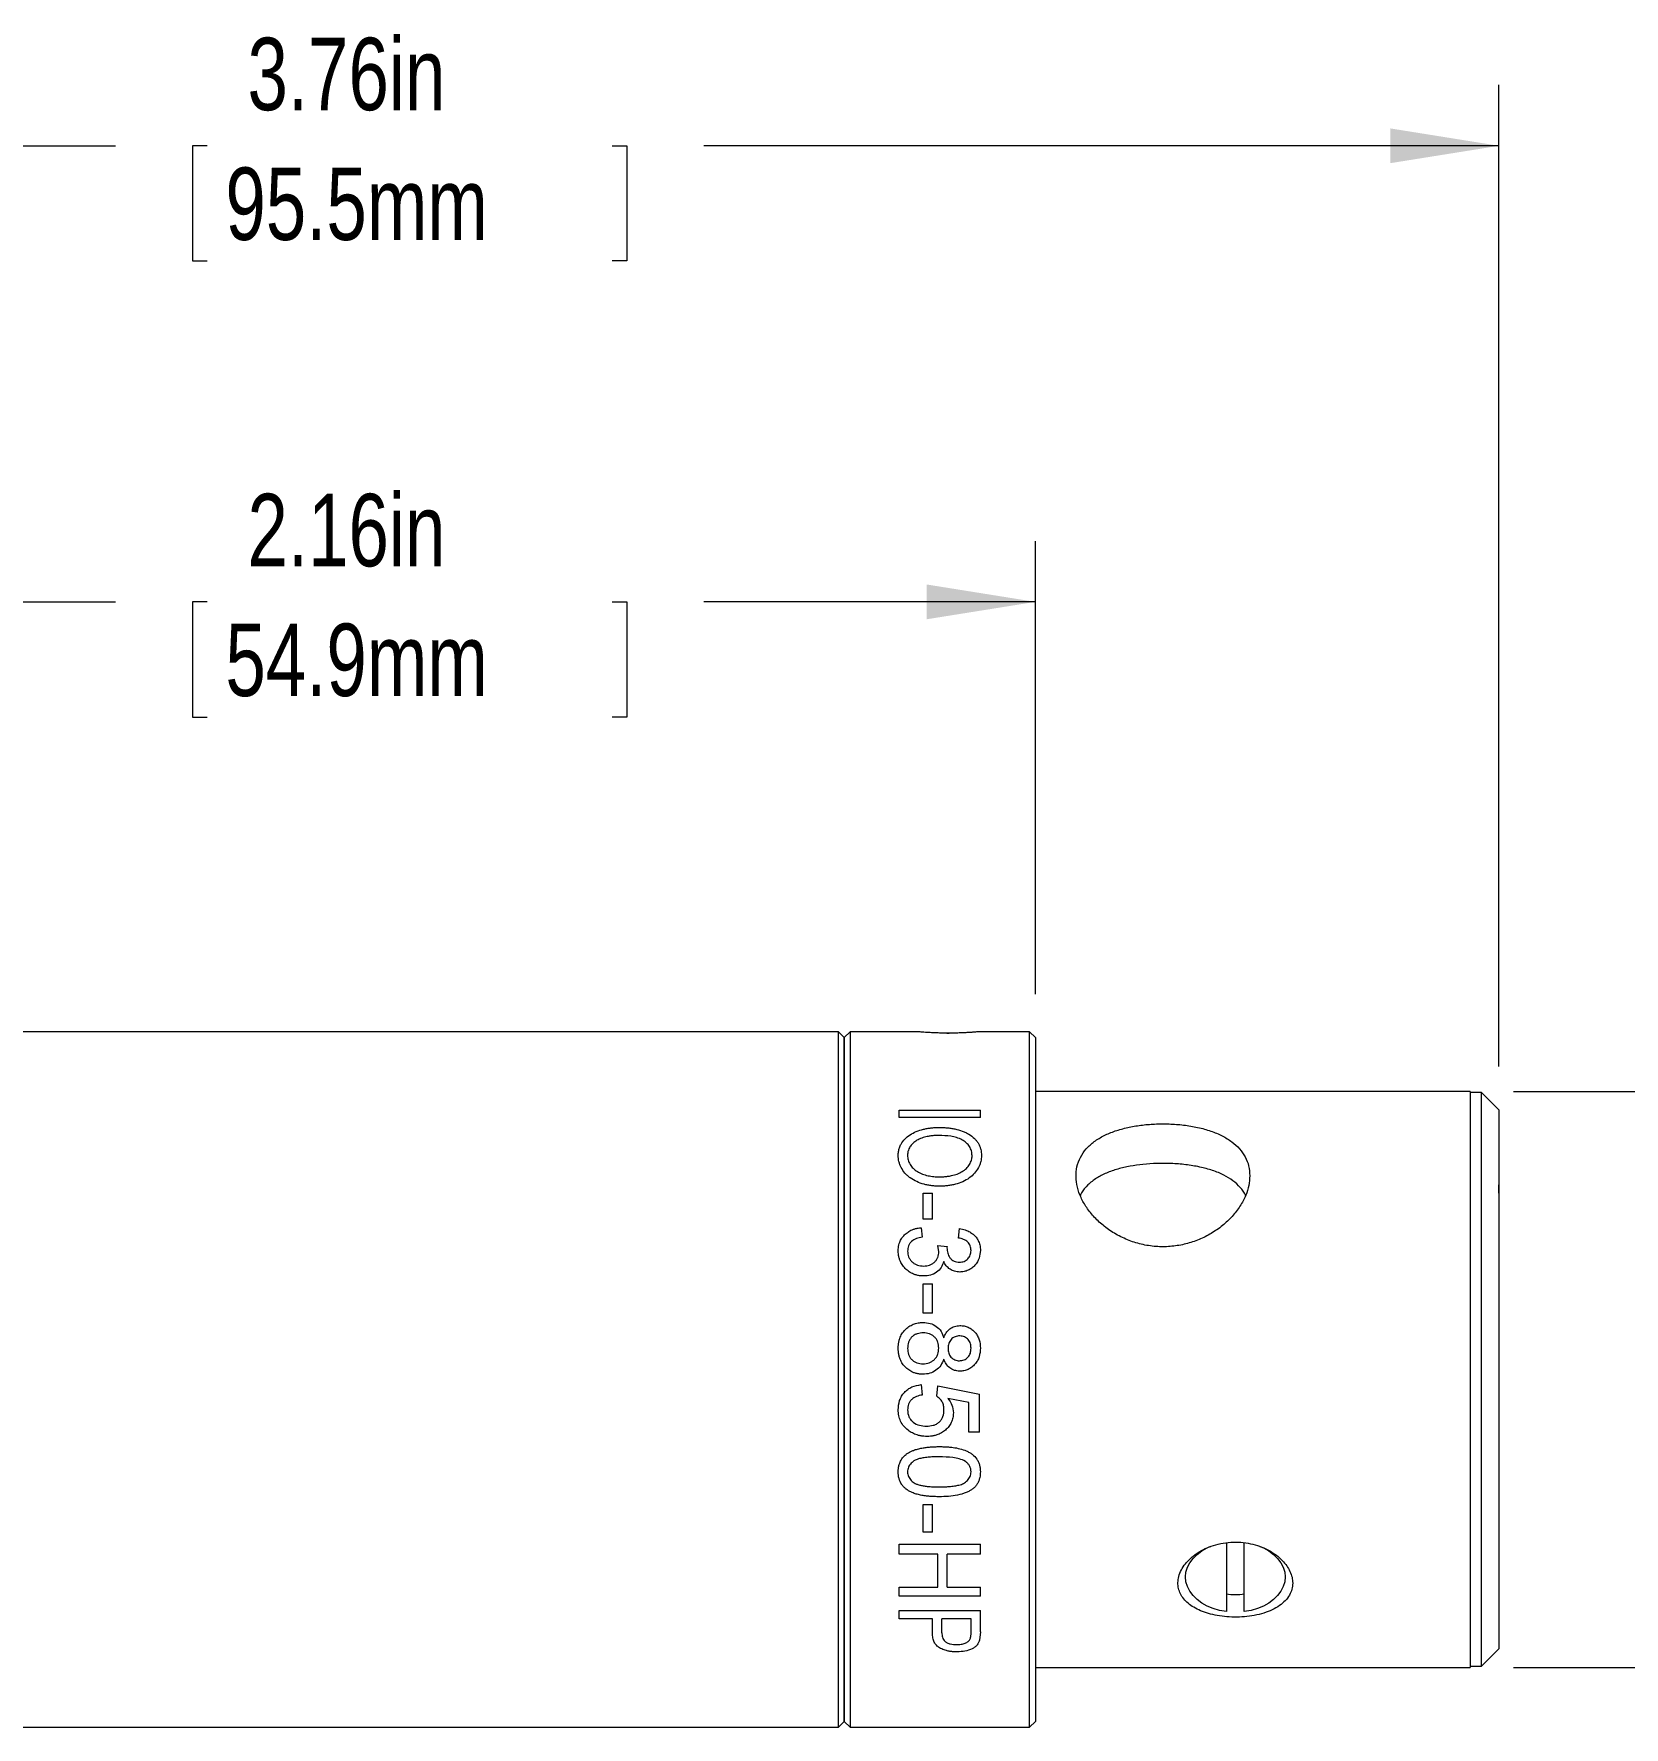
# Paper-space layout 'Sheet2' of a CAD drawing. Header units: inches. Extents: x 0.1 to 10.9, y 0 to 8.5.
# Drawn here: x 4.756 to 6.586, y 3.824 to 5.772 of the extents above; entities that cross this region are included whole.
import ezdxf

# ---------------------------------------------------------------- set-up
doc = ezdxf.new("R2010")
doc.units = ezdxf.units.IN
doc.header["$MEASUREMENT"] = 0
doc.styles.add('SLDTEXTSTYLE0', font='TXT', dxfattribs={"width": 0.75})
doc.dimstyles.new('SLDDIMSTYLE2', dxfattribs={"dimtxt": 0.083333, "dimasz": 0.125, "dimexe": 0, "dimexo": 0.0625, "dimgap": 0.020833, "dimtad": 0, "dimtih": 1, "dimtoh": 1, "dimlfac": 1.5, "dimrnd": 1e-09, "dimzin": 12, "dimdsep": 46, "dimtxsty": 'SLDTEXTSTYLE0', "dimsah": 1, "dimcen": 0.09, "dimadec": 0, "dimazin": 3, "dimtfac": 1, "dimtofl": 0, "dimtmove": 0, "dimatfit": 3, "dimfxl": 1, "dimfrac": 2, "dimtolj": 1, "dimtzin": 12, "dimarcsym": 0})

# ---------------------------------------------------------------- blocks, each defined once
blk = doc.blocks.new('_D_14')
at = {"color": 7, "linetype": 'Continuous', "lineweight": 0}
for p, q in [((6.4587, 4.5557), (7.0618, 4.5557)), ((6.9918, 4.5557), (6.9918, 4.363)), ((6.7588, 4.235), (6.7419, 4.235)), ((6.7419, 4.235), (6.7419, 4.1026)), ((7.2248, 4.235), (7.2417, 4.235)), ((7.2417, 4.235), (7.2417, 4.1026)), ((6.7419, 4.1026), (6.7588, 4.1026)), ((7.2417, 4.1026), (7.2248, 4.1026)), ((6.9918, 3.893), (6.9918, 4.0857)), ((6.4587, 3.893), (7.0618, 3.893))]:
    blk.add_line(p, q, dxfattribs=at)
for points in [[(6.9918, 4.5557), (6.9718, 4.4307), (7.0118, 4.4307)], [(6.9918, 3.893), (7.0118, 4.018), (6.9718, 4.018)]]:
    blk.add_solid(points, dxfattribs=at)
at = {"color": 7, "linetype": 'Continuous', "lineweight": 0, "char_height": 0.08333, "attachment_point": 1, "style": 'SLDTEXTSTYLE0'}
for s, insert in [('0.99in', (6.8682, 4.3593, 0.0026)), ('%%c', (6.7424, 4.3593, 0.0026)), ('25.2mm', (6.7799, 4.21, 0.0026))]:
    blk.add_mtext(s, dxfattribs=dict(at, insert=insert))
blk = doc.blocks.new('_D_15')
at = {"color": 7, "linetype": 'Continuous', "lineweight": 0}
for p, q in [((3.9354, 4.5843), (3.9354, 5.7136)), ((6.442, 4.5843), (6.442, 5.7136)), ((3.9354, 5.6436), (4.8502, 5.6436)), ((4.9557, 5.6436), (4.9388, 5.6436)), ((4.9388, 5.6436), (4.9388, 5.5112)), ((5.4217, 5.6436), (5.4386, 5.6436)), ((5.4386, 5.6436), (5.4386, 5.5112)), ((6.442, 5.6436), (5.5272, 5.6436)), ((4.9388, 5.5112), (4.9557, 5.5112)), ((5.4386, 5.5112), (5.4217, 5.5112))]:
    blk.add_line(p, q, dxfattribs=at)
for points in [[(3.9354, 5.6436), (4.0604, 5.6236), (4.0604, 5.6636)], [(6.442, 5.6436), (6.317, 5.6636), (6.317, 5.6236)]]:
    blk.add_solid(points, dxfattribs=at)
at = {"color": 7, "linetype": 'Continuous', "lineweight": 0, "char_height": 0.08333, "attachment_point": 1, "style": 'SLDTEXTSTYLE0'}
for s, insert in [('3.76in', (5.0022, 5.7679, 0.0026)), ('95.5mm', (4.9768, 5.6186, 0.0026))]:
    blk.add_mtext(s, dxfattribs=dict(at, insert=insert))
blk = doc.blocks.new('_D_16')
at = {"color": 7, "linetype": 'Continuous', "lineweight": 0}
for p, q in [((4.4687, 4.6677), (4.4687, 5.1889)), ((5.9087, 4.6677), (5.9087, 5.1889)), ((4.4687, 5.1189), (4.8502, 5.1189)), ((4.9557, 5.1189), (4.9388, 5.1189)), ((4.9388, 5.1189), (4.9388, 4.9864)), ((5.4217, 5.1189), (5.4386, 5.1189)), ((5.4386, 5.1189), (5.4386, 4.9864)), ((5.9087, 5.1189), (5.5272, 5.1189)), ((4.9388, 4.9864), (4.9557, 4.9864)), ((5.4386, 4.9864), (5.4217, 4.9864))]:
    blk.add_line(p, q, dxfattribs=at)
for points in [[(4.4687, 5.1189), (4.5937, 5.0989), (4.5937, 5.1389)], [(5.9087, 5.1189), (5.7837, 5.1389), (5.7837, 5.0989)]]:
    blk.add_solid(points, dxfattribs=at)
at = {"color": 7, "linetype": 'Continuous', "lineweight": 0, "char_height": 0.08333, "attachment_point": 1, "style": 'SLDTEXTSTYLE0'}
for s, insert in [('2.16in', (5.0022, 5.2432, 0.0026)), ('54.9mm', (4.9768, 5.0939, 0.0026))]:
    blk.add_mtext(s, dxfattribs=dict(at, insert=insert))

psp = doc.layouts.new('Sheet2')

# ---------------------------------------------------------------- linework, layer by layer
at = {"color": 7, "linetype": 'Continuous', "lineweight": 0}
for p, q in [((5.682047, 4.624328), (4.69538, 4.624328)), ((5.688714, 4.617662), (5.682047, 4.624328)), ((5.682047, 4.167777), (5.682047, 4.624328)), ((5.69538, 4.624328), (5.688714, 4.617662)), ((5.688714, 3.830995), (5.688714, 4.617662)), ((5.688714, 4.617662), (5.688714, 4.16872)), ((5.773329, 4.624328), (5.69538, 4.624328)), ((5.69538, 4.624328), (5.69538, 3.824328)), ((5.806772, 4.622764), (5.809528, 4.622758)), ((5.902047, 4.624328), (5.8442, 4.624328)), ((5.908714, 4.617662), (5.902047, 4.624328)), ((5.902047, 3.824328), (5.902047, 4.624328)), ((5.908714, 4.617662), (5.908714, 3.830995)), ((6.408714, 4.555662), (5.908714, 4.555662)), ((6.408714, 4.555662), (6.408714, 4.458616)), ((6.422047, 4.554328), (6.408714, 4.554328)), ((6.442047, 4.534328), (6.422047, 4.554328)), ((6.422047, 4.457674), (6.422047, 4.554328)), ((5.752047, 4.534013), (5.84538, 4.534013)), ((5.752047, 4.525516), (5.752047, 4.534013)), ((5.84538, 4.525516), (5.752047, 4.525516)), ((5.84538, 4.525516), (5.84538, 4.534013)), ((6.442047, 4.534328), (6.442047, 4.448195)), ((6.408714, 4.458616), (6.408714, 3.892995)), ((6.422047, 3.894328), (6.422047, 4.457674)), ((6.442047, 4.448195), (6.441975, 4.448246)), ((6.442047, 4.438767), (6.442047, 4.448195)), ((5.779568, 4.438625), (5.790338, 4.438625)), ((5.779568, 4.408555), (5.779568, 4.438625)), ((5.790338, 4.408555), (5.790338, 4.438625)), ((6.441975, 4.438817), (6.442047, 4.438767)), ((6.442047, 4.438767), (6.442047, 3.914328)), ((5.790338, 4.408555), (5.779568, 4.408555)), ((5.777175, 4.39893), (5.778372, 4.388088)), ((5.820252, 4.386995), (5.821449, 4.397853)), ((5.79632, 4.378308), (5.80709, 4.377168)), ((5.797592, 4.371136), (5.79632, 4.378308)), ((5.80709, 4.377168), (5.806959, 4.375577)), ((5.779568, 4.334181), (5.790338, 4.334181)), ((5.779568, 4.300443), (5.779568, 4.334181)), ((5.790338, 4.300443), (5.790338, 4.334181)), ((5.790338, 4.300443), (5.779568, 4.300443)), ((5.777175, 4.218346), (5.778372, 4.206386)), ((5.795124, 4.20519), (5.79632, 4.217149)), ((5.79632, 4.217149), (5.844184, 4.207581)), ((5.832218, 4.197817), (5.808043, 4.202558)), ((5.832218, 4.163539), (5.832218, 4.197817)), ((5.844184, 4.163539), (5.844184, 4.207581)), ((5.682047, 3.824328), (5.682047, 4.167777)), ((5.688714, 4.16872), (5.688714, 3.830995)), ((5.844184, 4.163539), (5.832218, 4.163539)), ((5.779568, 4.080448), (5.790338, 4.080448)), ((5.779568, 4.048651), (5.779568, 4.080448)), ((5.790338, 4.048651), (5.790338, 4.080448)), ((5.752047, 4.034812), (5.84538, 4.034812)), ((5.752047, 4.023326), (5.752047, 4.034812)), ((5.790338, 4.048651), (5.779568, 4.048651)), ((5.84538, 4.023326), (5.84538, 4.034812)), ((6.12838, 4.036402), (6.12838, 3.957213)), ((6.149047, 3.957213), (6.149047, 4.036424)), ((5.79632, 4.023326), (5.752047, 4.023326)), ((5.79632, 3.985395), (5.79632, 4.023326)), ((5.80709, 3.985395), (5.80709, 4.023326)), ((5.84538, 4.023326), (5.80709, 4.023326)), ((6.107742, 4.031207), (6.110373, 4.032332)), ((5.752047, 3.985395), (5.79632, 3.985395)), ((5.752047, 3.97497), (5.752047, 3.985395)), ((5.84538, 3.97497), (5.752047, 3.97497)), ((5.80709, 3.985395), (5.84538, 3.985395)), ((5.84538, 3.97497), (5.84538, 3.985395)), ((5.752047, 3.958499), (5.84538, 3.958499)), ((5.752047, 3.948809), (5.752047, 3.958499)), ((5.84538, 3.933885), (5.84538, 3.958499)), ((5.790338, 3.948809), (5.752047, 3.948809)), ((5.790338, 3.932692), (5.790338, 3.948809)), ((5.801107, 3.932935), (5.801107, 3.948809)), ((5.834611, 3.948809), (5.801107, 3.948809)), ((5.834611, 3.933089), (5.834611, 3.948809)), ((5.84538, 3.933885), (5.844502, 3.924547)), ((6.422047, 3.894328), (6.442047, 3.914328)), ((5.908714, 3.892995), (6.408714, 3.892995)), ((6.408714, 3.894328), (6.422047, 3.894328)), ((4.69538, 3.824328), (5.682047, 3.824328)), ((5.682047, 3.824328), (5.688714, 3.830995)), ((5.688714, 3.830995), (5.69538, 3.824328)), ((5.69538, 3.824328), (5.902047, 3.824328)), ((5.902047, 3.824328), (5.908714, 3.830995))]:
    psp.add_line(p, q, dxfattribs=at)
at = {"color": 7, "linetype": 'Continuous', "lineweight": 0, "flags": 128}
for points in [[(6.12838, 3.957213), (6.120669, 3.95861), (6.113305, 3.960748), (6.106431, 3.963587), (6.100179, 3.967072), (6.094671, 3.971135), (6.090011, 3.975699), (6.08629, 3.980675), (6.08358, 3.985968), (6.081933, 3.991475), (6.08138, 3.99709), (6.081933, 4.002705), (6.08358, 4.008213), (6.08629, 4.013505), (6.090011, 4.018481), (6.094671, 4.023045), (6.100179, 4.027109), (6.106431, 4.030593), (6.10724, 4.030976)], [(6.167054, 4.032332), (6.170996, 4.030593), (6.177248, 4.027109), (6.182757, 4.023045), (6.187416, 4.018481), (6.191137, 4.013505), (6.193847, 4.008213), (6.195494, 4.002705), (6.196047, 3.99709), (6.195494, 3.991475), (6.193847, 3.985968), (6.191137, 3.980675), (6.187416, 3.975699), (6.182757, 3.971135), (6.177248, 3.967072), (6.170996, 3.963587), (6.164122, 3.960748), (6.156759, 3.95861), (6.149047, 3.957213)]]:
    psp.add_lwpolyline(points, dxfattribs=at)
at = {"color": 7, "linetype": 'Continuous', "lineweight": 0}
psp.add_arc((6.138714, 4.038541), 0.061725, 260.362839, 279.637161, dxfattribs=at)
for points, knots in [([(5.808714, 4.62275), (5.806751, 4.622758), (5.802767, 4.622776), (5.796987, 4.62291), (5.791489, 4.62311), (5.786523, 4.623358), (5.782137, 4.623629), (5.778539, 4.623887), (5.775748, 4.624109), (5.773986, 4.62426), (5.773171, 4.624332), (5.773297, 4.624321), (5.773329, 4.624318)], [0, 0, 0, 0, 0.10556268, 0.21419063, 0.31974929, 0.42835601, 0.53417574, 0.64305385, 0.74903605, 0.85810773, 0.96380561, 1, 1, 1, 1]), ([(5.8442, 4.624327), (5.844205, 4.624328), (5.844371, 4.624342), (5.84378, 4.62429), (5.842368, 4.624167), (5.83987, 4.623963), (5.83655, 4.623715), (5.832397, 4.623445), (5.827609, 4.623187), (5.822233, 4.622968), (5.815928, 4.622791), (5.811305, 4.622765), (5.808714, 4.62275)], [0, 0, 0, 0, 0.00291809, 0.10839987, 0.21694253, 0.32242572, 0.43094729, 0.53678684, 0.64568412, 0.75167897, 0.86076466, 1, 1, 1, 1]), ([(5.75085, 4.482015), (5.750914, 4.483541), (5.75104, 4.486583), (5.752156, 4.491018), (5.754383, 4.495937), (5.758235, 4.501093), (5.764187, 4.505973), (5.7715, 4.509736), (5.7784, 4.511876), (5.784129, 4.51311), (5.788533, 4.513758), (5.79298, 4.514164), (5.79598, 4.514209), (5.79748, 4.514232)], [0, 0, 0, 0, 0.08346559, 0.16643395, 0.2501141, 0.37502834, 0.49990478, 0.62480464, 0.7497827, 0.81317533, 0.8748854, 0.93744542, 1, 1, 1, 1]), ([(5.79733, 4.505008), (5.795858, 4.50499), (5.792872, 4.504954), (5.788469, 4.504535), (5.783386, 4.503745), (5.77786, 4.502223), (5.772266, 4.499547), (5.767592, 4.496083), (5.76407, 4.491879), (5.762532, 4.488306), (5.761954, 4.485836), (5.761689, 4.484167), (5.761648, 4.482905), (5.76162, 4.482058)], [0, 0, 0, 0, 0.08309233, 0.16847807, 0.25025248, 0.37653697, 0.50015725, 0.6263782, 0.7499853, 0.87485476, 0.90668106, 0.93742919, 1, 1, 1, 1]), ([(5.835808, 4.481915), (5.835673, 4.4837), (5.835405, 4.487267), (5.833091, 4.492291), (5.829302, 4.496672), (5.824374, 4.500391), (5.818088, 4.502766), (5.809081, 4.504699), (5.80203, 4.504884), (5.79733, 4.505008)], [0, 0, 0, 0, 0.12501192, 0.24996822, 0.37497118, 0.49988961, 0.62482634, 0.74991003, 1, 1, 1, 1]), ([(5.79748, 4.514232), (5.799035, 4.514214), (5.802144, 4.514178), (5.806824, 4.513896), (5.81143, 4.513371), (5.817474, 4.512347), (5.823246, 4.510745), (5.828579, 4.508493), (5.833493, 4.505802), (5.837754, 4.502509), (5.841159, 4.498738), (5.843207, 4.495699), (5.844769, 4.49244), (5.845827, 4.489047), (5.84647, 4.485531), (5.846541, 4.483159), (5.846577, 4.481973)], [0, 0, 0, 0, 0.06254126, 0.12507229, 0.18878956, 0.25013493, 0.3751903, 0.43678956, 0.50005179, 0.62489993, 0.6870181, 0.74992223, 0.8108088, 0.87494602, 0.93746394, 1, 1, 1, 1]), ([(6.15538, 4.458616), (6.155113, 4.462436), (6.154579, 4.470076), (6.150427, 4.480503), (6.143901, 4.489825), (6.134974, 4.49798), (6.1238, 4.504822), (6.110561, 4.510382), (6.095573, 4.514518), (6.079408, 4.517228), (6.062642, 4.518495), (6.046024, 4.518413), (6.029902, 4.517013), (6.01461, 4.514372), (6.000389, 4.510404), (5.987373, 4.505044), (5.976073, 4.498187), (5.966784, 4.489826), (5.960048, 4.480051), (5.956049, 4.469213), (5.954956, 4.457573), (5.956551, 4.445636), (5.960805, 4.433613), (5.967456, 4.421818), (5.976494, 4.410565), (5.987789, 4.400128), (6.001151, 4.391089), (6.016225, 4.383863), (6.032495, 4.379012), (6.049207, 4.37671), (6.065862, 4.377099), (6.081907, 4.379877), (6.097116, 4.38498), (6.111324, 4.392105), (6.124161, 4.401118), (6.135409, 4.41175), (6.144498, 4.423572), (6.15087, 4.435689), (6.154675, 4.447541), (6.155145, 4.454925), (6.15538, 4.458616)], [0, 0, 0, 0, 0.0260341, 0.05207123, 0.07807196, 0.10407719, 0.13076434, 0.15745103, 0.18474808, 0.21203853, 0.23855397, 0.26506753, 0.29060833, 0.31615361, 0.34205304, 0.367956, 0.39495795, 0.42195724, 0.4491422, 0.47632152, 0.50251214, 0.52870308, 0.55429183, 0.57988521, 0.606077, 0.63227127, 0.65943278, 0.68659017, 0.71362126, 0.74064692, 0.76652909, 0.79241393, 0.81796804, 0.84352719, 0.87003044, 0.89653427, 0.92382511, 0.95111032, 0.97555632, 1, 1, 1, 1]), ([(5.798564, 4.446646), (5.79704, 4.446669), (5.793991, 4.446717), (5.789423, 4.447136), (5.784925, 4.447836), (5.779043, 4.449179), (5.772017, 4.451658), (5.765713, 4.455242), (5.761383, 4.458734), (5.757636, 4.462627), (5.754783, 4.466977), (5.752716, 4.471506), (5.751637, 4.474989), (5.750968, 4.478508), (5.750889, 4.480846), (5.75085, 4.482015)], [0, 0, 0, 0, 0.06254691, 0.12508789, 0.18837106, 0.25015605, 0.37527459, 0.49995079, 0.56233149, 0.62499498, 0.74987467, 0.81232768, 0.87492913, 0.93745998, 1, 1, 1, 1]), ([(5.76162, 4.482058), (5.761648, 4.481187), (5.761705, 4.479444), (5.762223, 4.476805), (5.763098, 4.474234), (5.764782, 4.470938), (5.767838, 4.467133), (5.772732, 4.463292), (5.777636, 4.460886), (5.781853, 4.459511), (5.78509, 4.458703), (5.788432, 4.458115), (5.791811, 4.457719), (5.795246, 4.457506), (5.79752, 4.457479), (5.798657, 4.457465)], [0, 0, 0, 0, 0.06255341, 0.12508007, 0.18940804, 0.25014767, 0.3738738, 0.49985603, 0.6244836, 0.68688574, 0.74978427, 0.81057483, 0.87488511, 0.93743744, 1, 1, 1, 1]), ([(5.846577, 4.481973), (5.846543, 4.4808), (5.846476, 4.478455), (5.845813, 4.474906), (5.84473, 4.471413), (5.842659, 4.466867), (5.838923, 4.461513), (5.832813, 4.455917), (5.825215, 4.451613), (5.818135, 4.449165), (5.812231, 4.447796), (5.807712, 4.447136), (5.80315, 4.446718), (5.800093, 4.44667), (5.798564, 4.446646)], [0, 0, 0, 0, 0.062555875, 0.125098375, 0.188656587, 0.250187556, 0.375090544, 0.499947455, 0.624189408, 0.74977521, 0.812328698, 0.874881462, 0.937433419, 1, 1, 1, 1]), ([(5.798657, 4.457465), (5.800179, 4.457493), (5.80321, 4.457547), (5.807749, 4.457958), (5.812927, 4.458855), (5.818655, 4.460463), (5.82453, 4.463245), (5.828648, 4.466395), (5.8313, 4.469316), (5.832946, 4.471672), (5.834272, 4.474143), (5.835149, 4.476706), (5.835725, 4.479306), (5.83578, 4.481045), (5.835808, 4.481915)], [0, 0, 0, 0, 0.08390298, 0.16722384, 0.25149329, 0.37556083, 0.49999569, 0.62459166, 0.68673518, 0.74989522, 0.81241123, 0.87494315, 0.93745983, 1, 1, 1, 1]), ([(6.15058, 4.436009), (6.150532, 4.436138), (6.149262, 4.439575), (6.144541, 4.445408), (6.136338, 4.453191), (6.12556, 4.459729), (6.112705, 4.464998), (6.097913, 4.468974), (6.081747, 4.471588), (6.065059, 4.472892), (6.048425, 4.472968), (6.032513, 4.471946), (6.01743, 4.46982), (6.003241, 4.466571), (5.990235, 4.462019), (5.978465, 4.45601), (5.968874, 4.448305), (5.962675, 4.441513), (5.960831, 4.436889), (5.960422, 4.435862)], [0, 0, 0, 0, 0.00242388, 0.06461566, 0.1286169, 0.1926288, 0.26025961, 0.32787621, 0.39570251, 0.46350506, 0.52705699, 0.59061593, 0.65234171, 0.71408555, 0.77900343, 0.84392622, 0.91223586, 0.98052592, 1, 1, 1, 1]), ([(6.441975, 4.448246), (6.441986, 4.447855), (6.442076, 4.444713), (6.442022, 4.44157), (6.441975, 4.438817)], [0, 0, 0, 0, 0.12426227, 1, 1, 1, 1]), ([(5.75085, 4.37237), (5.75088, 4.373473), (5.75094, 4.375736), (5.751528, 4.379036), (5.752639, 4.382788), (5.754694, 4.386781), (5.757966, 4.390751), (5.762003, 4.39407), (5.766134, 4.396315), (5.770069, 4.397693), (5.773571, 4.398523), (5.775986, 4.398796), (5.777175, 4.39893)], [0, 0, 0, 0, 0.08235009, 0.16877947, 0.25012643, 0.37455181, 0.49997701, 0.62517437, 0.74986216, 0.8314926, 0.91703769, 1, 1, 1, 1]), ([(5.778372, 4.388088), (5.776208, 4.387599), (5.771889, 4.386622), (5.76694, 4.384031), (5.764027, 4.380901), (5.762033, 4.377176), (5.761784, 4.374048), (5.76162, 4.37197)], [0, 0, 0, 0, 0.25052498, 0.50011465, 0.62424243, 0.75038391, 1, 1, 1, 1]), ([(5.834611, 4.372526), (5.83446, 4.374349), (5.834231, 4.377094), (5.832519, 4.380373), (5.830763, 4.382523), (5.828523, 4.384276), (5.825075, 4.386021), (5.822171, 4.386608), (5.820252, 4.386995)], [0, 0, 0, 0, 0.2495204, 0.37567568, 0.49976954, 0.6216008, 0.75004177, 1, 1, 1, 1]), ([(5.821449, 4.397853), (5.822536, 4.397653), (5.824715, 4.397252), (5.827893, 4.396361), (5.831486, 4.39497), (5.835285, 4.392887), (5.838967, 4.389808), (5.841929, 4.386162), (5.843756, 4.382456), (5.844777, 4.379003), (5.845304, 4.375965), (5.845355, 4.373892), (5.84538, 4.372873)], [0, 0, 0, 0, 0.08354117, 0.16750513, 0.25016788, 0.37761485, 0.49999791, 0.62492994, 0.74986876, 0.83169193, 0.91734254, 1, 1, 1, 1]), ([(5.780129, 4.343353), (5.778817, 4.343389), (5.776176, 4.343462), (5.772285, 4.344223), (5.767946, 4.345645), (5.763325, 4.348132), (5.758857, 4.351882), (5.755177, 4.356368), (5.752881, 4.36087), (5.751589, 4.365026), (5.75095, 4.368685), (5.750884, 4.371143), (5.75085, 4.37237)], [0, 0, 0, 0, 0.082950005, 0.166921452, 0.250121458, 0.372517428, 0.49997389, 0.625079243, 0.749834735, 0.83290085, 0.916581784, 1, 1, 1, 1]), ([(5.76162, 4.37197), (5.761816, 4.369679), (5.762111, 4.366228), (5.76441, 4.362121), (5.766792, 4.359456), (5.769689, 4.357326), (5.774085, 4.355203), (5.777763, 4.354914), (5.780223, 4.354722)], [0, 0, 0, 0, 0.24948193, 0.37574606, 0.49985843, 0.62670509, 0.75039707, 1, 1, 1, 1]), ([(5.780223, 4.354722), (5.782538, 4.354908), (5.786002, 4.355186), (5.790104, 4.357253), (5.792785, 4.359325), (5.794975, 4.361868), (5.797104, 4.365745), (5.797397, 4.36898), (5.797592, 4.371136)], [0, 0, 0, 0, 0.24952876, 0.37342388, 0.50000109, 0.62534874, 0.75047029, 1, 1, 1, 1]), ([(5.806959, 4.375577), (5.807119, 4.373613), (5.807439, 4.369686), (5.80968, 4.365055), (5.812371, 4.361958), (5.815055, 4.360296), (5.818082, 4.359375), (5.820201, 4.359283), (5.821262, 4.359237)], [0, 0, 0, 0, 0.250009287, 0.499804579, 0.628490242, 0.749706029, 0.874770689, 1, 1, 1, 1]), ([(5.821262, 4.359237), (5.823092, 4.3594), (5.825831, 4.359645), (5.829023, 4.361371), (5.831061, 4.363082), (5.832711, 4.365149), (5.834254, 4.368267), (5.834469, 4.370826), (5.834611, 4.372526)], [0, 0, 0, 0, 0.249245678, 0.37303906, 0.499740325, 0.623939029, 0.750184276, 1, 1, 1, 1]), ([(5.84538, 4.372873), (5.845087, 4.369795), (5.844502, 4.363641), (5.840397, 4.356625), (5.835636, 4.352259), (5.831344, 4.349841), (5.827408, 4.348495), (5.824134, 4.348001), (5.822481, 4.347943), (5.821654, 4.347914)], [0, 0, 0, 0, 0.24972855, 0.49917633, 0.62261307, 0.74947399, 0.87463957, 0.93730202, 1, 1, 1, 1]), ([(5.803145, 4.359958), (5.802348, 4.357583), (5.800755, 4.352837), (5.795218, 4.347244), (5.788025, 4.34382), (5.782764, 4.343509), (5.780129, 4.343353)], [0, 0, 0, 0, 0.25012318, 0.49981474, 0.74957666, 1, 1, 1, 1]), ([(5.821654, 4.347914), (5.819666, 4.348068), (5.815688, 4.348378), (5.81027, 4.351013), (5.806674, 4.354318), (5.804457, 4.357438), (5.803582, 4.359118), (5.803145, 4.359958)], [0, 0, 0, 0, 0.24983183, 0.49961562, 0.74939733, 0.87465694, 1, 1, 1, 1]), ([(5.75085, 4.260178), (5.750884, 4.261469), (5.75095, 4.264037), (5.75153, 4.267858), (5.752747, 4.272186), (5.754927, 4.276876), (5.758553, 4.281463), (5.762982, 4.285219), (5.76724, 4.287514), (5.770877, 4.288741), (5.773713, 4.28938), (5.776624, 4.289778), (5.778562, 4.289822), (5.779531, 4.289844)], [0, 0, 0, 0, 0.08376883, 0.16650821, 0.25017346, 0.37536476, 0.49994745, 0.62709613, 0.74979978, 0.8105339, 0.87488895, 0.93743405, 1, 1, 1, 1]), ([(5.779531, 4.289844), (5.782212, 4.289676), (5.78756, 4.289342), (5.794942, 4.285796), (5.800635, 4.279894), (5.802374, 4.274821), (5.803238, 4.2723)], [0, 0, 0, 0, 0.24990781, 0.49848301, 0.75081506, 1, 1, 1, 1]), ([(5.803238, 4.2723), (5.804036, 4.27423), (5.805631, 4.278085), (5.809862, 4.282828), (5.815539, 4.285854), (5.819739, 4.286151), (5.821841, 4.2863)], [0, 0, 0, 0, 0.25044072, 0.50024556, 0.74991432, 1, 1, 1, 1]), ([(5.821841, 4.2863), (5.823487, 4.286216), (5.826777, 4.286049), (5.831512, 4.284508), (5.835771, 4.281995), (5.839351, 4.278631), (5.842208, 4.274621), (5.844836, 4.268573), (5.845163, 4.263613), (5.84538, 4.260327)], [0, 0, 0, 0, 0.12508906, 0.25010935, 0.37515303, 0.50024218, 0.62318282, 0.75036566, 1, 1, 1, 1]), ([(5.779755, 4.278012), (5.777353, 4.277791), (5.773745, 4.277459), (5.769298, 4.27556), (5.766409, 4.27335), (5.764303, 4.270416), (5.76222, 4.266078), (5.76186, 4.26248), (5.76162, 4.260085)], [0, 0, 0, 0, 0.24972535, 0.3749541, 0.49996505, 0.62510083, 0.75036558, 1, 1, 1, 1]), ([(5.797517, 4.260438), (5.797345, 4.262791), (5.797085, 4.266331), (5.794963, 4.270558), (5.792671, 4.273269), (5.789883, 4.275422), (5.785647, 4.277541), (5.782118, 4.277823), (5.779755, 4.278012)], [0, 0, 0, 0, 0.24960621, 0.37561827, 0.49992547, 0.62719629, 0.75038039, 1, 1, 1, 1]), ([(5.821785, 4.274453), (5.819909, 4.274296), (5.817094, 4.274061), (5.813778, 4.272281), (5.81164, 4.270468), (5.809992, 4.268191), (5.808557, 4.264732), (5.808394, 4.261931), (5.808286, 4.260066)], [0, 0, 0, 0, 0.249356336, 0.374185876, 0.49965608, 0.624774308, 0.750018333, 1, 1, 1, 1]), ([(5.834611, 4.260178), (5.834509, 4.261979), (5.834356, 4.26469), (5.832956, 4.268024), (5.831385, 4.270237), (5.8294, 4.272058), (5.8263, 4.273952), (5.823593, 4.274252), (5.821785, 4.274453)], [0, 0, 0, 0, 0.25006537, 0.37630083, 0.50052529, 0.62697454, 0.75096469, 1, 1, 1, 1]), ([(5.779213, 4.230311), (5.777942, 4.230351), (5.775358, 4.230433), (5.771564, 4.231169), (5.767274, 4.232572), (5.762787, 4.235112), (5.75839, 4.238898), (5.754877, 4.243524), (5.752699, 4.248185), (5.751521, 4.252515), (5.750951, 4.256323), (5.750884, 4.258898), (5.75085, 4.260178)], [0, 0, 0, 0, 0.08252411, 0.16780322, 0.25012947, 0.37502846, 0.49996877, 0.62496393, 0.7498102, 0.83212254, 0.91651638, 1, 1, 1, 1]), ([(5.76162, 4.260085), (5.761785, 4.257714), (5.762033, 4.254156), (5.764117, 4.249863), (5.766358, 4.247087), (5.769172, 4.2449), (5.773435, 4.242756), (5.777004, 4.242465), (5.779381, 4.242271)], [0, 0, 0, 0, 0.24973742, 0.37471863, 0.50008222, 0.62526752, 0.75042141, 1, 1, 1, 1]), ([(5.803238, 4.247723), (5.802239, 4.245243), (5.800244, 4.240288), (5.794537, 4.234458), (5.787217, 4.230865), (5.781882, 4.230496), (5.779213, 4.230311)], [0, 0, 0, 0, 0.250259413, 0.499984283, 0.749793136, 1, 1, 1, 1]), ([(5.779381, 4.242271), (5.7818, 4.242477), (5.785432, 4.242786), (5.789789, 4.244954), (5.792617, 4.247223), (5.794928, 4.250026), (5.79706, 4.254398), (5.797334, 4.258026), (5.797517, 4.260438)], [0, 0, 0, 0, 0.24952306, 0.37469562, 0.49997861, 0.6246263, 0.75035184, 1, 1, 1, 1]), ([(5.821542, 4.2339), (5.819485, 4.234059), (5.815373, 4.234378), (5.809819, 4.23738), (5.805657, 4.242051), (5.804045, 4.245831), (5.803238, 4.247723)], [0, 0, 0, 0, 0.249958, 0.49959416, 0.749499, 1, 1, 1, 1]), ([(5.808286, 4.260066), (5.80839, 4.258257), (5.808544, 4.25556), (5.809921, 4.252197), (5.811466, 4.249953), (5.813527, 4.248136), (5.815898, 4.246802), (5.81851, 4.245977), (5.820319, 4.245897), (5.821224, 4.245856)], [0, 0, 0, 0, 0.24970858, 0.37230028, 0.49971865, 0.62464903, 0.74984697, 0.87483513, 1, 1, 1, 1]), ([(5.821224, 4.245856), (5.823076, 4.246029), (5.825836, 4.246287), (5.829055, 4.248142), (5.831137, 4.249915), (5.832808, 4.252153), (5.834304, 4.255543), (5.834489, 4.258338), (5.834611, 4.260178)], [0, 0, 0, 0, 0.2493283, 0.371805707, 0.499778762, 0.620549342, 0.750148636, 1, 1, 1, 1]), ([(5.84538, 4.260327), (5.845154, 4.257002), (5.844814, 4.251989), (5.842126, 4.245858), (5.839231, 4.241777), (5.835581, 4.238379), (5.831317, 4.235735), (5.827325, 4.234466), (5.824036, 4.233964), (5.822373, 4.233921), (5.821542, 4.2339)], [0, 0, 0, 0, 0.24954023, 0.37616456, 0.49965259, 0.62471773, 0.74974846, 0.87477596, 0.93737507, 1, 1, 1, 1]), ([(5.75085, 4.189392), (5.751109, 4.19302), (5.751497, 4.198458), (5.754571, 4.205077), (5.757808, 4.20947), (5.761895, 4.213091), (5.76817, 4.216833), (5.773575, 4.217741), (5.777175, 4.218346)], [0, 0, 0, 0, 0.24968111, 0.374309, 0.49999785, 0.62514314, 0.75034274, 1, 1, 1, 1]), ([(5.762181, 4.165869), (5.760453, 4.167341), (5.756999, 4.170284), (5.753348, 4.176106), (5.751602, 4.181515), (5.750925, 4.185993), (5.750875, 4.188259), (5.75085, 4.189392)], [0, 0, 0, 0, 0.24996337, 0.49979557, 0.74960593, 0.87477935, 1, 1, 1, 1]), ([(5.778372, 4.206386), (5.776198, 4.205953), (5.771861, 4.205091), (5.766966, 4.202196), (5.76408, 4.198833), (5.762039, 4.19486), (5.761788, 4.191535), (5.76162, 4.189317)], [0, 0, 0, 0, 0.25046186, 0.49990031, 0.62560017, 0.75027872, 1, 1, 1, 1]), ([(5.76162, 4.189317), (5.761868, 4.186609), (5.762238, 4.182568), (5.765074, 4.177909), (5.768945, 4.174154), (5.775233, 4.17111), (5.780638, 4.1708), (5.783345, 4.170645)], [0, 0, 0, 0, 0.24942687, 0.37211871, 0.49995485, 0.74953656, 1, 1, 1, 1]), ([(5.783345, 4.170645), (5.785966, 4.170794), (5.789908, 4.171017), (5.794797, 4.17294), (5.798081, 4.175101), (5.800696, 4.178027), (5.803072, 4.182716), (5.803329, 4.186644), (5.8035, 4.189261)], [0, 0, 0, 0, 0.25001828, 0.37599823, 0.50035636, 0.62531867, 0.75036829, 1, 1, 1, 1]), ([(5.8035, 4.189261), (5.803433, 4.190833), (5.8033, 4.193972), (5.801673, 4.198458), (5.798897, 4.202342), (5.796381, 4.204241), (5.795124, 4.20519)], [0, 0, 0, 0, 0.25029533, 0.49998945, 0.75002425, 1, 1, 1, 1]), ([(5.808043, 4.202558), (5.8098, 4.200054), (5.813309, 4.195051), (5.813949, 4.188992), (5.814269, 4.185966)], [0, 0, 0, 0, 0.50055588, 1, 1, 1, 1]), ([(5.814269, 4.185966), (5.814244, 4.18502), (5.814195, 4.183129), (5.813628, 4.17939), (5.812181, 4.174902), (5.809203, 4.17004), (5.805263, 4.165921), (5.800583, 4.162587), (5.795939, 4.160562), (5.79164, 4.15947), (5.787874, 4.158911), (5.785319, 4.158845), (5.784056, 4.158813)], [0, 0, 0, 0, 0.06256628, 0.12510741, 0.25000632, 0.37219072, 0.49990666, 0.62496056, 0.74979852, 0.8317344, 0.91682765, 1, 1, 1, 1]), ([(5.784056, 4.158813), (5.78276, 4.158844), (5.780149, 4.158906), (5.776275, 4.15948), (5.772793, 4.160358), (5.769735, 4.161461), (5.767084, 4.162698), (5.764533, 4.164136), (5.762965, 4.165291), (5.762181, 4.165869)], [0, 0, 0, 0, 0.16576224, 0.33399106, 0.49998206, 0.6249913, 0.74996905, 0.8749723, 1, 1, 1, 1]), ([(5.75085, 4.117932), (5.75089, 4.119197), (5.75097, 4.121726), (5.751653, 4.125469), (5.753035, 4.129696), (5.754934, 4.132898), (5.756731, 4.135154), (5.758028, 4.136587), (5.759111, 4.137528), (5.759843, 4.138163)], [0, 0, 0, 0, 0.16742115, 0.33497544, 0.5001964, 0.74981218, 0.8148244, 0.87491164, 1, 1, 1, 1]), ([(5.759843, 4.138163), (5.760762, 4.138787), (5.762549, 4.140001), (5.765499, 4.14152), (5.768997, 4.142968), (5.773257, 4.144342), (5.778092, 4.145428), (5.783098, 4.146218), (5.788065, 4.14672), (5.793087, 4.14697), (5.796414, 4.147017), (5.798078, 4.14704)], [0, 0, 0, 0, 0.08396198, 0.16343061, 0.24998579, 0.36914679, 0.49993898, 0.62229019, 0.74996202, 0.87497587, 1, 1, 1, 1]), ([(5.798115, 4.135336), (5.79622, 4.135324), (5.792428, 4.135299), (5.786555, 4.134983), (5.780899, 4.134385), (5.776154, 4.133477), (5.772717, 4.132431), (5.769237, 4.130956), (5.766303, 4.128603), (5.763917, 4.125745), (5.762578, 4.123302), (5.761759, 4.120677), (5.761666, 4.118847), (5.76162, 4.117932)], [0, 0, 0, 0, 0.12512668, 0.25024309, 0.38807946, 0.50041204, 0.5687432, 0.62547792, 0.75009546, 0.81466161, 0.87504412, 0.93749845, 1, 1, 1, 1]), ([(5.798078, 4.14704), (5.799983, 4.147018), (5.803499, 4.146977), (5.808777, 4.146686), (5.814803, 4.146051), (5.821749, 4.144808), (5.828049, 4.14277), (5.832701, 4.140454), (5.837087, 4.137581), (5.840777, 4.133764), (5.843322, 4.129211), (5.844531, 4.125537), (5.845282, 4.121758), (5.845347, 4.119208), (5.84538, 4.117932)], [0, 0, 0, 0, 0.0902319, 0.16653681, 0.25025769, 0.37718554, 0.50033087, 0.56283105, 0.62385977, 0.74992842, 0.81243455, 0.87493768, 0.9374603, 1, 1, 1, 1]), ([(5.828217, 4.130076), (5.825894, 4.131173), (5.821242, 4.133369), (5.810985, 4.135001), (5.803264, 4.135202), (5.798115, 4.135336)], [0, 0, 0, 0, 0.24941389, 0.49956666, 1, 1, 1, 1]), ([(5.834611, 4.118059), (5.834544, 4.119228), (5.83441, 4.121566), (5.833096, 4.124889), (5.831019, 4.127819), (5.829151, 4.129324), (5.828217, 4.130076)], [0, 0, 0, 0, 0.24997752, 0.49982636, 0.74980974, 1, 1, 1, 1]), ([(5.798078, 4.08942), (5.79616, 4.089441), (5.792597, 4.08948), (5.787324, 4.089771), (5.78208, 4.090286), (5.776774, 4.091144), (5.77166, 4.092405), (5.767269, 4.093962), (5.763438, 4.09579), (5.76016, 4.097906), (5.757205, 4.100438), (5.753958, 4.104383), (5.75191, 4.109131), (5.750952, 4.114116), (5.750884, 4.11666), (5.75085, 4.117932)], [0, 0, 0, 0, 0.09087991, 0.16889999, 0.25022339, 0.34066535, 0.42379959, 0.50036991, 0.56252785, 0.62671618, 0.68781334, 0.75040296, 0.87495277, 0.93746955, 1, 1, 1, 1]), ([(5.76162, 4.117932), (5.761663, 4.117018), (5.761751, 4.11519), (5.762889, 4.111692), (5.765053, 4.108599), (5.767838, 4.106147), (5.76989, 4.104833), (5.771804, 4.103965), (5.773581, 4.103331), (5.776145, 4.102601), (5.779689, 4.101889), (5.784188, 4.101316), (5.788793, 4.100954), (5.793454, 4.100772), (5.796498, 4.100753), (5.798115, 4.100743)], [0, 0, 0, 0, 0.06250979, 0.12495943, 0.2493807, 0.3134705, 0.37439673, 0.41160481, 0.45322515, 0.4995054, 0.58821779, 0.69201884, 0.79902534, 0.89321226, 1, 1, 1, 1]), ([(5.84538, 4.117932), (5.84535, 4.116992), (5.845295, 4.115297), (5.845003, 4.112771), (5.844365, 4.109944), (5.843232, 4.10674), (5.84139, 4.103382), (5.839036, 4.10036), (5.836133, 4.09789), (5.832787, 4.095865), (5.827256, 4.093357), (5.819154, 4.090851), (5.80864, 4.08957), (5.801568, 4.089469), (5.798078, 4.08942)], [0, 0, 0, 0, 0.04625257, 0.08333583, 0.12506397, 0.18884159, 0.25005067, 0.31252269, 0.37498368, 0.4334879, 0.5000004, 0.66511425, 0.83469222, 1, 1, 1, 1]), ([(5.798115, 4.100743), (5.800016, 4.100756), (5.803818, 4.100781), (5.809682, 4.101105), (5.815355, 4.101695), (5.820944, 4.102749), (5.826213, 4.104504), (5.830747, 4.107923), (5.833442, 4.111774), (5.83448, 4.115311), (5.834567, 4.117143), (5.834611, 4.118059)], [0, 0, 0, 0, 0.12523005, 0.25045084, 0.38690489, 0.50082459, 0.62575832, 0.75047977, 0.8749293, 0.93744942, 1, 1, 1, 1]), ([(6.09383, 4.023811), (6.091501, 4.022067), (6.086788, 4.018536), (6.080967, 4.012217), (6.076316, 4.005161), (6.073458, 3.997808), (6.072434, 3.990543), (6.07314, 3.983825), (6.075446, 3.977517), (6.079171, 3.971802), (6.084317, 3.966611), (6.090824, 3.962007), (6.098654, 3.958062), (6.107761, 3.954849), (6.117945, 3.952489), (6.128972, 3.951082), (6.14052, 3.950704), (6.152118, 3.951418), (6.163488, 3.953258), (6.174034, 3.956195), (6.183599, 3.960262), (6.191552, 3.965262), (6.197867, 3.971209), (6.202123, 3.977648), (6.204481, 3.984587), (6.204959, 3.991496), (6.20374, 3.998474), (6.201026, 4.005185), (6.196846, 4.011699), (6.191301, 4.017847), (6.184394, 4.023517), (6.176155, 4.028539), (6.166721, 4.03266), (6.156243, 4.035645), (6.145014, 4.037262), (6.133436, 4.037336), (6.12181, 4.035805), (6.111237, 4.032832), (6.101734, 4.028815), (6.096484, 4.025491), (6.09383, 4.023811)], [0, 0, 0, 0, 0.02400662, 0.04859124, 0.0746638, 0.10162118, 0.12569835, 0.15053643, 0.17366282, 0.19742544, 0.22125697, 0.24568952, 0.27131652, 0.29758842, 0.32512087, 0.35338789, 0.38207744, 0.41158088, 0.44056766, 0.47041692, 0.49896747, 0.52843454, 0.55547268, 0.58344072, 0.60821566, 0.63380825, 0.65707443, 0.68101126, 0.70442989, 0.72845174, 0.75338356, 0.77893793, 0.80585636, 0.83347599, 0.86187035, 0.89105482, 0.92001803, 0.94982779, 0.97463356, 1, 1, 1, 1]), ([(5.818551, 3.910891), (5.817171, 3.910917), (5.814403, 3.910968), (5.810295, 3.911445), (5.806674, 3.912194), (5.803535, 3.913144), (5.800025, 3.914548), (5.796164, 3.916697), (5.793671, 3.919592), (5.792267, 3.922145), (5.791379, 3.924456), (5.790758, 3.926954), (5.790419, 3.929745), (5.790367, 3.931648), (5.790338, 3.932692)], [0, 0, 0, 0, 0.08285137, 0.16621626, 0.25011633, 0.31141247, 0.37519471, 0.49990376, 0.61504037, 0.67960152, 0.74976417, 0.83235351, 0.90801655, 1, 1, 1, 1]), ([(5.801107, 3.932935), (5.8012, 3.931188), (5.801344, 3.928499), (5.80272, 3.925196), (5.804507, 3.922928), (5.807203, 3.921192), (5.811731, 3.919558), (5.8156, 3.919365), (5.818177, 3.919237)], [0, 0, 0, 0, 0.25043677, 0.38557313, 0.50070807, 0.625665, 0.75067459, 1, 1, 1, 1]), ([(5.818177, 3.919237), (5.819843, 3.919297), (5.823174, 3.919417), (5.827825, 3.920675), (5.831824, 3.922759), (5.833134, 3.924804), (5.833788, 3.925826)], [0, 0, 0, 0, 0.25053919, 0.50068866, 0.75055726, 1, 1, 1, 1]), ([(5.844502, 3.924547), (5.843789, 3.922569), (5.842718, 3.9196), (5.839256, 3.916299), (5.834772, 3.913629), (5.827767, 3.911353), (5.821624, 3.911045), (5.818551, 3.910891)], [0, 0, 0, 0, 0.249915, 0.37523971, 0.500327, 0.75002925, 1, 1, 1, 1]), ([(5.833788, 3.925826), (5.834069, 3.927014), (5.834631, 3.929394), (5.834618, 3.931857), (5.834611, 3.933089)], [0, 0, 0, 0, 0.49961842, 1, 1, 1, 1])]:
    psp.add_open_spline(points, degree=3, knots=knots, dxfattribs=at)

# ---------------------------------------------------------------- dimensions: what is measured, and where the dimension line sits
for base, p1, p2, picture, middle in [((6.442047, 5.643618), (3.93538, 4.534328), (6.442047, 4.534328), '_D_15', (5.188714, 5.643618)), ((5.908714, 5.118851), (4.468714, 4.617662), (5.908714, 4.617662), '_D_16', (5.188714, 5.118851))]:
    dim = psp.add_linear_dim(base=base, p1=p1, p2=p2, dimstyle='SLDDIMSTYLE2', dxfattribs=at)
    dim.commit()
    dim.dimension.update_dxf_attribs({"geometry": picture, "text_midpoint": middle, "dimtype": 160})
dim = psp.add_linear_dim(base=(6.991774, 3.892995), p1=(6.408714, 4.555662), p2=(6.408714, 3.892995), angle=90, text='%%c<>', dimstyle='SLDDIMSTYLE2', dxfattribs=at)
dim.commit()
dim.dimension.update_dxf_attribs({"geometry": '_D_14', "text_midpoint": (6.991774, 4.224328), "dimtype": 160})

doc.saveas('drawing.dxf')
